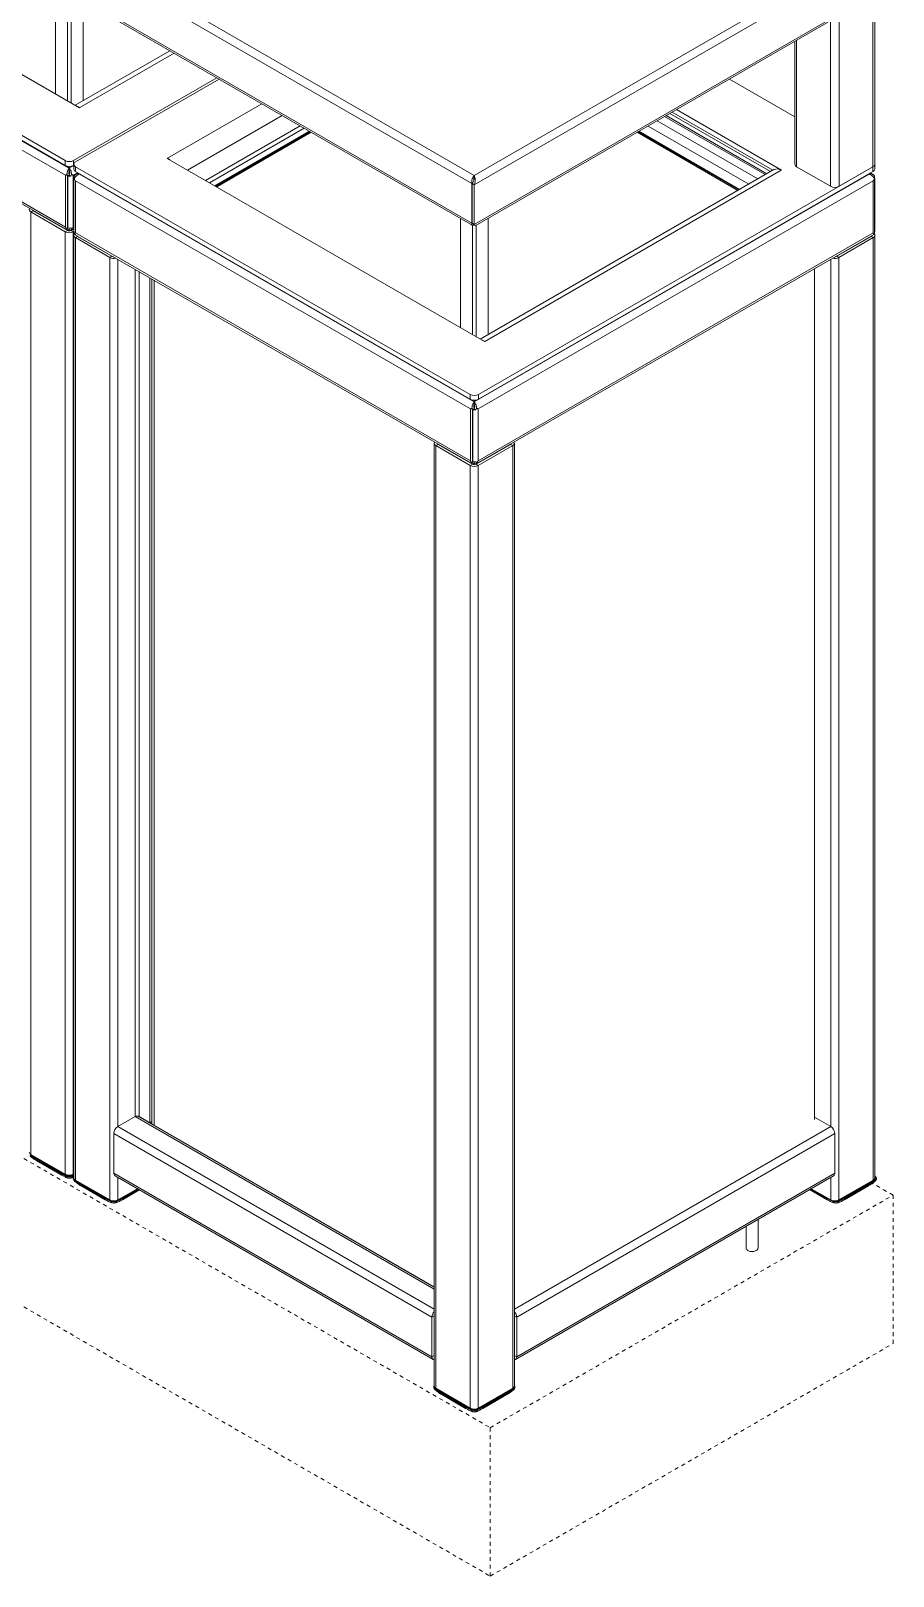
# Model space of a CAD drawing. Header units: inches. Extents: x -9 to 181, y -2 to 130.
# Drawn here: x 158.84 to 181.47, y 66.7 to 107.28 of the extents above; entities that cross this region are included whole.
import ezdxf

# ---------------------------------------------------------------- set-up
doc = ezdxf.new("R2010")
doc.units = ezdxf.units.IN
doc.linetypes.add('HIDDEN', pattern=[1.905, 1.27, -0.635])
doc.layers.add('ZANO_R', color=7, linetype='Continuous', lineweight=0)
doc.layers.add('ZANO_R_przerywana', color=250, linetype='HIDDEN', lineweight=0)

msp = doc.modelspace()

# ---------------------------------------------------------------- linework, layer by layer
at = {"layer": 'ZANO_R'}
for p, q in [((160.11028, 105.26667), (151.78089, 110.07512)), ((159.73167, 103.87814), (149.37562, 109.85656)), ((159.73167, 103.74955), (149.37562, 109.72797)), ((159.84302, 103.67881), (149.47584, 109.66366)), ((159.74002, 103.49398), (149.36726, 109.48204)), ((159.96134, 109.31346), (170.41483, 103.27879)), ((160.11028, 109.47178), (170.47746, 103.48693)), ((180.94487, 103.71743), (180.94487, 109.3432)), ((180.991, 103.78171), (180.991, 109.40748)), ((170.47746, 103.48693), (179.82297, 108.88197)), ((180.05403, 103.20315), (180.05403, 108.82893)), ((159.48112, 108.49851), (159.48112, 105.62988)), ((170.47746, 103.24263), (179.92875, 108.69874)), ((149.36726, 108.119), (159.74002, 102.13093)), ((149.376, 108.06335), (159.79327, 102.04959)), ((159.79291, 108.3218), (159.79291, 105.44988)), ((159.89313, 105.39203), (159.89313, 108.31851)), ((159.96134, 108.27189), (170.41483, 102.23722)), ((160.01637, 108.18951), (170.42178, 102.1826)), ((160.20493, 105.44911), (160.20493, 108.08066)), ((170.47746, 102.20106), (179.92875, 107.65717)), ((170.50183, 102.16452), (179.89776, 107.58867)), ((179.83132, 103.20315), (179.83132, 107.55032)), ((162.48416, 106.76489), (159.99959, 105.33057)), ((178.89435, 107.00942), (178.89435, 103.78171)), ((178.94047, 103.71743), (178.94047, 107.03604)), ((162.59485, 106.70099), (160.11724, 105.27069)), ((159.95438, 103.87814), (163.71954, 106.05172)), ((160.01006, 103.84599), (163.77522, 106.01958)), ((178.89435, 105.02974), (177.17971, 106.01958)), ((160.11724, 105.27069), (160.11028, 105.26667)), ((164.89991, 105.37031), (162.42229, 103.94001)), ((178.25606, 103.59154), (175.61492, 105.11624)), ((178.31753, 103.62703), (175.67639, 105.15173)), ((178.53959, 103.62743), (175.78777, 105.21602)), ((165.43446, 105.06172), (162.94988, 103.6274)), ((165.90222, 104.79168), (163.41765, 103.35737)), ((163.52838, 103.29344), (166.01295, 104.72776)), ((177.6847, 103.2617), (175.04356, 104.7864)), ((177.92007, 103.39758), (175.27893, 104.92228)), ((178.11627, 103.51085), (175.47513, 105.03554)), ((175.51469, 105.05838), (178.15583, 103.53368)), ((166.15297, 104.64693), (163.66839, 103.21261)), ((163.68845, 103.20104), (166.17302, 104.63535)), ((163.71289, 103.18693), (166.19746, 104.62124)), ((174.75747, 104.62124), (177.39861, 103.09655)), ((174.78191, 104.63535), (177.42305, 103.11066)), ((177.4431, 103.12223), (174.80196, 104.64693)), ((162.42229, 103.94001), (162.41533, 103.93599)), ((170.74472, 99.12754), (162.41533, 103.93599)), ((162.42229, 103.93197), (162.42229, 103.94001)), ((159.73167, 103.87814), (159.73167, 103.74955)), ((159.74002, 103.49398), (159.74002, 102.13093)), ((159.84302, 103.4988), (159.79886, 103.4733)), ((159.84302, 103.4988), (159.80126, 103.47469)), ((159.96393, 103.74861), (159.84302, 103.67881)), ((159.84302, 103.72292), (159.84302, 103.67881)), ((159.84302, 103.61452), (159.84302, 103.67881)), ((159.84302, 103.4988), (159.88718, 103.4733)), ((160.0602, 103.55989), (159.94603, 103.49398)), ((159.94603, 103.49398), (159.94603, 102.13093)), ((159.95438, 103.74955), (159.95438, 103.87814)), ((159.95438, 103.74955), (159.96393, 103.75506)), ((159.96393, 103.78171), (159.96393, 103.65312)), ((170.36611, 97.739), (160.01006, 103.71743)), ((160.01006, 103.71743), (160.01006, 103.58884)), ((170.36611, 97.61042), (160.01006, 103.58884)), ((160.07205, 103.55305), (160.01042, 103.51747)), ((160.11028, 103.52453), (160.11586, 103.52776)), ((160.12145, 103.52453), (160.11028, 103.52453)), ((170.47746, 97.53968), (160.11028, 103.52453)), ((180.84465, 103.52453), (170.47746, 97.53968)), ((170.47746, 103.44254), (170.47746, 103.48693)), ((170.58882, 97.739), (180.94487, 103.71743)), ((170.58882, 97.61042), (180.94487, 103.58884)), ((178.34367, 103.64212), (170.63403, 99.19144)), ((178.53263, 103.62341), (170.75168, 99.13156)), ((178.53263, 103.62341), (178.53959, 103.62743)), ((178.94047, 103.71743), (179.83132, 103.20315)), ((180.05403, 103.20315), (180.94487, 103.71743)), ((180.83348, 103.52453), (180.84465, 103.52453)), ((180.83907, 103.52776), (180.84465, 103.52453)), ((180.94451, 103.51747), (180.88288, 103.55305)), ((180.94487, 103.58884), (180.94487, 103.71743)), ((180.991, 103.65312), (180.991, 103.78171)), ((159.79886, 103.4733), (159.79886, 102.11026)), ((159.80126, 103.47469), (159.80565, 103.47216)), ((159.80126, 103.47469), (159.80126, 102.11165)), ((159.80565, 103.47216), (159.80565, 102.10912)), ((159.95904, 103.40237), (159.95904, 102.03933)), ((159.9683, 103.42648), (159.96392, 103.42395)), ((159.9683, 103.42648), (159.96589, 103.42787)), ((159.96589, 103.42787), (159.96589, 103.42509)), ((170.37446, 97.35485), (160.0017, 103.34291)), ((160.0017, 103.34291), (160.0017, 101.97987)), ((170.41483, 103.27879), (170.42843, 103.28664)), ((170.41483, 102.23722), (170.41483, 103.27879)), ((170.47746, 103.24263), (170.42179, 103.27477)), ((170.42179, 103.27477), (170.42179, 102.2332)), ((170.47746, 103.24263), (170.47746, 102.20106)), ((180.95322, 103.34291), (170.58047, 97.35485)), ((180.95322, 103.34291), (180.95322, 101.97987)), ((180.97534, 103.41996), (180.98903, 103.42787)), ((180.98855, 103.37937), (180.99101, 103.3808)), ((180.98903, 103.37688), (180.98903, 102.01383)), ((180.99101, 103.3808), (180.99101, 102.01775)), ((180.99589, 102.03933), (180.99589, 103.40237)), ((158.89093, 102.56322), (158.83526, 102.53108)), ((159.73724, 102.01038), (158.83526, 102.53108)), ((158.83526, 102.53108), (158.83526, 77.77768)), ((158.89093, 102.56322), (158.89093, 102.57049)), ((159.79291, 102.04252), (158.89093, 102.56322)), ((159.34749, 102.29966), (159.34749, 102.30693)), ((159.39131, 102.27436), (159.39131, 102.28163)), ((159.3976, 102.27073), (159.3976, 102.278)), ((170.11556, 102.35937), (170.11556, 99.49075)), ((170.83937, 99.30998), (170.83937, 102.35937)), ((159.48112, 102.22252), (159.48112, 102.22979)), ((159.79291, 102.04252), (159.73724, 102.01038)), ((159.73724, 102.01038), (159.73724, 77.25698)), ((159.79291, 102.04979), (159.79291, 102.04252)), ((159.80126, 102.11165), (159.79886, 102.11026)), ((159.80126, 102.11165), (159.80565, 102.10912)), ((159.84302, 102.1063), (159.84302, 102.07145)), ((159.89278, 102.04959), (159.95904, 102.08784)), ((159.95904, 102.08057), (159.89313, 102.04252)), ((159.89313, 102.04252), (159.89313, 102.04979)), ((159.89313, 102.04252), (159.94881, 102.01038)), ((159.94603, 102.13093), (159.95904, 102.13844)), ((159.96344, 102.01882), (159.94881, 102.01038)), ((159.94881, 102.01038), (159.94881, 77.25698)), ((159.96067, 101.91717), (159.96067, 77.16377)), ((160.0017, 101.97987), (170.37446, 95.9918)), ((160.06017, 101.88824), (160.00449, 101.8561)), ((160.01044, 101.92422), (170.42771, 95.91046)), ((160.06017, 101.88824), (160.06017, 101.89551)), ((160.96214, 101.36754), (160.06017, 101.88824)), ((170.42179, 102.24123), (170.41483, 102.23722)), ((170.42179, 102.2332), (170.47746, 102.20106)), ((170.42735, 102.18267), (170.42735, 99.31075)), ((170.52722, 95.91046), (180.94449, 101.92422)), ((170.52757, 99.2529), (170.52757, 102.17938)), ((170.58047, 95.9918), (180.95322, 101.97987)), ((180.89476, 101.88824), (179.99278, 101.36754)), ((180.89476, 101.89551), (180.89476, 101.88824)), ((180.89476, 101.88824), (180.95044, 101.8561)), ((180.98903, 102.01661), (180.99101, 102.01775)), ((180.99426, 77.34618), (180.99426, 101.91717)), ((160.00449, 101.8561), (160.00449, 77.1027)), ((160.90647, 101.3354), (160.00449, 101.8561)), ((180.95044, 101.8561), (180.04846, 101.3354)), ((180.95044, 101.8561), (180.95044, 77.1027)), ((160.96214, 101.36754), (160.90647, 101.3354)), ((160.90647, 76.58199), (160.90647, 101.3354)), ((160.96214, 101.37481), (160.96214, 101.36754)), ((161.11804, 101.28481), (161.11804, 78.51083)), ((179.83688, 78.51083), (179.83688, 101.28481)), ((179.99278, 101.36754), (179.99278, 101.37481)), ((179.99278, 101.36754), (180.04846, 101.3354)), ((180.04846, 101.3354), (180.04846, 76.58199)), ((161.5746, 101.02125), (161.5746, 78.7744)), ((161.67482, 78.7744), (161.67482, 100.96339)), ((161.95878, 100.79947), (161.95878, 78.61047)), ((162.01445, 100.76732), (162.01445, 78.57106)), ((162.01445, 100.76732), (162.01445, 78.64261)), ((162.07013, 100.73518), (162.07013, 78.53892)), ((179.41373, 101.04053), (179.41373, 78.69083)), ((170.75168, 99.13156), (170.74472, 99.12754)), ((170.36611, 97.739), (170.36611, 97.61042)), ((170.47746, 97.58379), (170.47746, 97.53968)), ((170.47746, 97.47539), (170.47746, 97.53968)), ((170.58882, 97.61042), (170.58882, 97.739)), ((170.37446, 97.35485), (170.37446, 95.9918)), ((170.47746, 97.35967), (170.4333, 97.33417)), ((170.4333, 97.33417), (170.4333, 95.97113)), ((170.47746, 97.35967), (170.43571, 97.33556)), ((170.43571, 97.33556), (170.44009, 97.33303)), ((170.43571, 97.33556), (170.43571, 95.97252)), ((170.44009, 97.33303), (170.44009, 95.96999)), ((170.47746, 97.35967), (170.52163, 97.33417)), ((170.58047, 97.35485), (170.58047, 95.9918)), ((169.42588, 96.45302), (169.42588, 71.69962)), ((169.52537, 96.42409), (169.4697, 96.39195)), ((170.37168, 95.87125), (169.4697, 96.39195)), ((169.4697, 96.39195), (169.4697, 71.63855)), ((169.52537, 96.42409), (169.52537, 96.43136)), ((170.42735, 95.90339), (169.52537, 96.42409)), ((171.42955, 96.42409), (170.52757, 95.90339)), ((171.48523, 96.39195), (170.58325, 95.87125)), ((171.42955, 96.43136), (171.42955, 96.42409)), ((171.42955, 96.42409), (171.48523, 96.39195)), ((171.48523, 71.63855), (171.48523, 96.39195)), ((171.52905, 71.69962), (171.52905, 96.45302)), ((169.98193, 96.16053), (169.98193, 96.1678)), ((170.02575, 96.13523), (170.02575, 96.1425)), ((170.03204, 96.1316), (170.03204, 96.13887)), ((170.11556, 96.08339), (170.11556, 96.09066)), ((170.42735, 95.90339), (170.37168, 95.87125)), ((170.37168, 95.87125), (170.37168, 71.11785)), ((170.42735, 95.91066), (170.42735, 95.90339)), ((170.43571, 95.97252), (170.4333, 95.97113)), ((170.43571, 95.97252), (170.44009, 95.96999)), ((170.47746, 95.96717), (170.47746, 95.93232)), ((170.52757, 95.90339), (170.52757, 95.91066)), ((170.52757, 95.90339), (170.58325, 95.87125)), ((170.58325, 95.87125), (170.58325, 71.11785)), ((170.83937, 96.08339), (170.83937, 96.09066)), ((170.92918, 96.1425), (170.92918, 96.13523)), ((170.97299, 96.1678), (170.97299, 96.16053)), ((161.11804, 78.51083), (161.5746, 78.7744)), ((169.42588, 74.24195), (161.5746, 78.7744)), ((161.6494, 78.7818), (161.64267, 78.78504)), ((169.42588, 74.29254), (161.6494, 78.7818)), ((161.66869, 78.77066), (161.67499, 78.7743)), ((161.95878, 78.61047), (161.67482, 78.7744)), ((161.73606, 78.73177), (161.73606, 78.73904)), ((179.83688, 78.51083), (179.41373, 78.75511)), ((169.36391, 73.50629), (161.01225, 78.3276)), ((161.01225, 77.28603), (161.01225, 78.3276)), ((169.42588, 73.71482), (161.11804, 78.51083)), ((162.01445, 78.64261), (161.95878, 78.61047)), ((162.07777, 78.53451), (162.08405, 78.53813)), ((169.42588, 74.29978), (162.08405, 78.53813)), ((179.83688, 78.51083), (171.52905, 73.71482)), ((179.94267, 78.3276), (171.59102, 73.50629)), ((179.94267, 77.28603), (179.94267, 78.3276)), ((158.81299, 77.76643), (159.75951, 77.22001)), ((159.76647, 77.23207), (158.81995, 77.77848)), ((158.83526, 77.77768), (159.73724, 77.25698)), ((159.59943, 77.2828), (158.97306, 77.6444)), ((158.98937, 77.60835), (159.61574, 77.24675)), ((159.73132, 77.18586), (159.71819, 77.19446)), ((159.7313, 77.18587), (159.75088, 77.17457)), ((159.75951, 77.22001), (159.75951, 77.21063)), ((159.91958, 77.23207), (159.96067, 77.25579)), ((159.96067, 77.23972), (159.92654, 77.22001)), ((159.96067, 77.22388), (159.92654, 77.21063)), ((159.92654, 77.21063), (159.92654, 77.22001)), ((159.93517, 77.17457), (159.95474, 77.18587)), ((159.94762, 77.15573), (159.94762, 77.14907)), ((159.94881, 77.25698), (159.96067, 77.26382)), ((159.98222, 77.10752), (159.98222, 77.09813)), ((159.98222, 77.10752), (160.92874, 76.5611)), ((161.01225, 77.28603), (169.36391, 72.46472)), ((161.04325, 77.21753), (169.3949, 72.39623)), ((161.11804, 77.17435), (161.11804, 76.58199)), ((171.56003, 72.39623), (179.91168, 77.21753)), ((171.59102, 72.46472), (179.94267, 77.28603)), ((179.83688, 76.58199), (179.83688, 77.17435)), ((180.04707, 76.57316), (180.99359, 77.11957)), ((181.00055, 77.10752), (180.05403, 76.5611)), ((180.99426, 77.28189), (180.99426, 77.3414)), ((180.99426, 77.2176), (180.99426, 77.2771)), ((180.99426, 77.16377), (180.99426, 77.21281)), ((180.99851, 77.20845), (180.99426, 77.2109)), ((181.00055, 77.09813), (181.00055, 77.10752)), ((181.03514, 77.14907), (181.03514, 77.15573)), ((160.00449, 77.1027), (160.90647, 76.58199)), ((160.76866, 76.62389), (160.14229, 76.98549)), ((160.1586, 76.94943), (160.78498, 76.58784)), ((161.63806, 76.87416), (161.09577, 76.5611)), ((161.6311, 76.87817), (161.11804, 76.58199)), ((161.23953, 76.58784), (161.68678, 76.84603)), ((161.25584, 76.62389), (161.66371, 76.85934)), ((179.28206, 76.85406), (179.74323, 76.58784)), ((179.72692, 76.62389), (179.30513, 76.86738)), ((179.83688, 76.58199), (179.32383, 76.87817)), ((180.04846, 76.58199), (180.95044, 77.1027)), ((180.19779, 76.58784), (180.82416, 76.94943)), ((180.2141, 76.62389), (180.84048, 76.98549)), ((160.92874, 76.5611), (160.92874, 76.55171)), ((161.09577, 76.55171), (161.09577, 76.5611)), ((179.88158, 76.56423), (179.88699, 76.5611)), ((179.88699, 76.5611), (179.88699, 76.55171)), ((180.05403, 76.55171), (180.05403, 76.5611)), ((177.61327, 75.89069), (177.61327, 75.32182)), ((177.92921, 75.32182), (177.92921, 76.07308)), ((177.65952, 75.25735), (177.67909, 75.24605)), ((177.86339, 75.24605), (177.88296, 75.25735)), ((169.41959, 73.53844), (169.36391, 73.50629)), ((169.36391, 72.46472), (169.36391, 73.50629)), ((169.41959, 72.49686), (169.41959, 73.53844)), ((171.53534, 73.53844), (171.59102, 73.50629)), ((171.53534, 72.49686), (171.53534, 73.53844)), ((171.59102, 72.46472), (171.59102, 73.50629)), ((169.41959, 73.21041), (169.42588, 73.20678)), ((171.53534, 72.92113), (171.52905, 72.9175)), ((169.41959, 72.49686), (169.36391, 72.46472)), ((169.42588, 72.49322), (169.41959, 72.49685)), ((171.53534, 72.49685), (171.52905, 72.49322)), ((171.53534, 72.49686), (171.59102, 72.46472)), ((169.41283, 71.67551), (169.41283, 71.66885)), ((169.44743, 71.6273), (169.44743, 71.61791)), ((169.44743, 71.6273), (170.39395, 71.08088)), ((170.40091, 71.09294), (169.45439, 71.63935)), ((169.4697, 71.63855), (170.37168, 71.11785)), ((170.23387, 71.14367), (169.6075, 71.50527)), ((169.62381, 71.46922), (170.25018, 71.10762)), ((170.55402, 71.09294), (171.50054, 71.63935)), ((171.5075, 71.6273), (170.56098, 71.08088)), ((170.58325, 71.11785), (171.48523, 71.63855)), ((170.70474, 71.10762), (171.33112, 71.46922)), ((170.72105, 71.14367), (171.34743, 71.50527)), ((171.5075, 71.61791), (171.5075, 71.6273)), ((171.54209, 71.66885), (171.54209, 71.67551)), ((170.36576, 71.04673), (170.35263, 71.05533)), ((170.36574, 71.04674), (170.38532, 71.03544)), ((170.39395, 71.08088), (170.39395, 71.07149)), ((170.56098, 71.07149), (170.56098, 71.08088)), ((170.56961, 71.03544), (170.58918, 71.04674))]:
    msp.add_line(p, q, dxfattribs=at)
at = {"layer": 'ZANO_R', "flags": 128}
for points in [[(160.05665, 105.29763), (160.0651, 105.29486), (160.11724, 105.27069)], [(162.48288, 103.897), (162.47443, 103.90398), (162.42229, 103.94001)], [(159.97608, 101.95535), (159.97206, 101.95022), (159.96354, 101.93402), (159.96067, 101.91717), (159.96354, 101.90032), (159.97206, 101.88412), (159.98588, 101.86919), (160.00449, 101.8561)], [(180.95044, 101.8561), (180.96904, 101.86919), (180.98287, 101.88412), (180.99138, 101.90032), (180.99426, 101.91717), (180.99138, 101.93402), (180.98287, 101.95022), (180.9786, 101.95564)], [(170.69109, 99.1585), (170.69954, 99.15573), (170.75168, 99.13156)], [(159.98222, 77.10752), (159.96753, 77.11785), (159.95661, 77.12964), (159.94989, 77.14243), (159.94762, 77.15573), (159.94989, 77.16903), (159.95661, 77.18182), (159.96067, 77.18688)], [(179.88699, 76.5611), (179.88713, 76.56275), (179.88715, 76.56287)], [(177.92921, 75.32182), (177.92383, 75.29822), (177.905, 75.2733), (177.87429, 75.2527), (177.83441, 75.23824), (177.78893, 75.2312), (177.74187, 75.23222), (177.69743, 75.2412), (177.65954, 75.25734)], [(169.44743, 71.6273), (169.43274, 71.63763), (169.42182, 71.64942), (169.4151, 71.66221), (169.41283, 71.67551), (169.4151, 71.68881), (169.42182, 71.7016), (169.42588, 71.70666)], [(171.52905, 71.70666), (171.5331, 71.7016), (171.53983, 71.68881), (171.54209, 71.67551), (171.53983, 71.66221), (171.5331, 71.64942), (171.52219, 71.63763), (171.5075, 71.6273)]]:
    msp.add_lwpolyline(points, dxfattribs=at)
at = {"layer": 'ZANO_R'}
for centre, radius, start, end in [((159.84302, 104.09305), 0.24205, 242.609672, 297.390328), ((159.84302, 103.96446), 0.24205, 242.609672, 297.390328), ((160.04274, 103.66098), 0.0792, 185.694799, 245.625342), ((160.03445, 103.78171), 0.06876, 110.783421, 249.216579), ((178.42192, 103.46887), 0.1901, 54.382423, 114.307119), ((178.97316, 103.78957), 0.0792, 185.694799, 245.625342), ((180.91218, 103.78957), 0.0792, 294.374658, 354.305201), ((180.91218, 103.66098), 0.0792, 294.374658, 354.305201), ((159.84298, 103.71761), 0.24827, 261.350242, 280.25511), ((160.00994, 103.40231), 0.05086, 154.813921, 210.000659), ((179.94267, 103.41807), 0.24205, 242.609672, 297.390328), ((180.94499, 103.40244), 0.05086, 334.813921, 30.000659), ((158.85762, 102.59161), 0.06453, 151.450922, 249.719467), ((158.91078, 102.60149), 0.04311, 208.534358, 242.584376), ((159.84302, 102.21455), 0.22995, 242.609672, 297.390328), ((159.84302, 102.13923), 0.10892, 242.609672, 297.390328), ((159.84298, 102.35456), 0.24827, 261.350242, 280.25511), ((160.01158, 102.03979), 0.05254, 180.500287, 209.601785), ((160.08001, 101.9265), 0.04311, 208.534358, 242.584376), ((180.87491, 101.9265), 0.04311, 297.415624, 331.465642), ((180.94458, 102.03959), 0.05131, 334.816286, 359.71251), ((161.01257, 101.54097), 0.23134, 242.700889, 283.03031), ((161.00686, 101.44889), 0.09283, 241.201147, 261.259983), ((179.94236, 101.54097), 0.23134, 256.96969, 297.299111), ((179.94806, 101.44889), 0.09283, 278.740017, 298.798853), ((170.47746, 97.95392), 0.24205, 242.609672, 297.390328), ((170.47746, 97.82533), 0.24205, 242.609672, 297.390328), ((170.47743, 97.57848), 0.24827, 261.350242, 280.25511), ((169.49206, 96.45247), 0.06453, 151.450922, 249.719467), ((169.54522, 96.46236), 0.04311, 208.534358, 242.584376), ((171.4097, 96.46236), 0.04311, 297.415624, 331.465642), ((171.46286, 96.45247), 0.06453, 290.280533, 28.549078), ((170.47746, 96.07542), 0.22995, 242.609672, 297.390328), ((170.47746, 96.0001), 0.10892, 242.609672, 297.390328), ((170.47743, 96.21543), 0.24827, 261.350242, 280.25511), ((161.62471, 78.67768), 0.10892, 62.609672, 117.390328), ((161.24193, 78.31715), 0.22992, 122.605478, 177.394522), ((179.71299, 78.31715), 0.22992, 2.605478, 57.394522), ((158.86631, 77.84622), 0.07524, 185.694799, 245.625342), ((159.01184, 77.64023), 0.03901, 173.867468, 234.820352), ((159.63826, 77.27864), 0.03904, 173.883892, 234.637968), ((159.83931, 77.39049), 0.23138, 242.17685, 271.049346), ((159.84302, 77.46115), 0.22995, 242.609672, 297.390328), ((159.84302, 77.34991), 0.19808, 242.282246, 297.723129), ((159.77462, 77.21933), 0.01513, 122.605478, 177.394522), ((159.84302, 77.3812), 0.18154, 242.609672, 297.390328), ((159.81011, 77.21488), 0.05078, 184.808323, 247.859867), ((159.84302, 77.37982), 0.16641, 242.609672, 297.390328), ((159.85035, 77.37681), 0.21739, 271.843381, 300.495308), ((159.87594, 77.21488), 0.05077, 292.089825, 355.195058), ((159.91143, 77.21933), 0.01513, 2.605478, 57.394522), ((159.99844, 77.16373), 0.04069, 158.178705, 224.540025), ((160.03554, 77.17123), 0.07524, 185.694799, 245.625342), ((159.99728, 77.10682), 0.01508, 141.709964, 177.348156), ((161.08342, 77.27697), 0.07174, 172.74417, 235.943649), ((179.87151, 77.27697), 0.07174, 304.056351, 7.25583), ((180.91939, 77.17123), 0.07524, 294.374658, 354.305201), ((180.97682, 77.16377), 0.04727, 290.783421, 69.216579), ((180.98544, 77.10683), 0.01513, 2.605478, 57.394522), ((180.99652, 77.20419), 0.0047, 64.933571, 118.798656), ((180.99587, 77.20454), 0.00472, 352.744171, 55.943649), ((180.98225, 77.15573), 0.05157, 290.783421, 69.216579), ((160.00895, 77.0884), 0.02845, 159.996541, 220.396074), ((160.18108, 76.98132), 0.03901, 173.867468, 234.820352), ((180.80169, 76.98132), 0.03901, 305.179648, 6.132532), ((180.97388, 77.0884), 0.02839, 319.302824, 20.044323), ((160.80749, 76.61973), 0.03904, 173.883892, 234.637968), ((161.01225, 76.78616), 0.22995, 242.609672, 297.390328), ((160.94386, 76.56039), 0.01514, 140.165413, 177.326104), ((161.01225, 76.72229), 0.18154, 242.609672, 297.390328), ((160.97934, 76.55597), 0.05078, 184.808323, 247.859867), ((161.01225, 76.73294), 0.1782, 254.610493, 285.389508), ((161.04517, 76.55597), 0.05077, 292.089825, 355.195058), ((161.08065, 76.56039), 0.01514, 2.673896, 39.834587), ((161.21698, 76.61974), 0.03909, 305.575861, 6.096794), ((179.76574, 76.61973), 0.03904, 173.883892, 234.637968), ((179.94267, 76.78616), 0.22995, 242.609672, 297.390328), ((179.97051, 76.72229), 0.18154, 242.609672, 297.390328), ((179.9376, 76.55597), 0.05078, 184.808323, 247.859867), ((179.97073, 76.72086), 0.16626, 260.863773, 297.331586), ((180.00343, 76.55597), 0.05077, 292.089825, 355.195058), ((180.03892, 76.56041), 0.01513, 2.605478, 57.394522), ((180.17523, 76.61974), 0.03909, 305.575861, 6.096794), ((177.69042, 75.32834), 0.07742, 184.825644, 246.494496), ((177.77124, 75.42139), 0.19808, 242.282246, 297.723129), ((169.59497, 73.49541), 0.23132, 136.969931, 177.302782), ((169.51239, 73.5365), 0.09282, 158.749467, 178.802234), ((171.35996, 73.49541), 0.23132, 2.697218, 43.030069), ((171.44254, 73.5365), 0.09282, 1.197766, 21.250533), ((169.42753, 72.45383), 0.06454, 170.286256, 268.5353), ((169.46266, 72.49492), 0.04312, 177.420545, 211.451192), ((171.49226, 72.49492), 0.04312, 328.548808, 2.579455), ((171.5274, 72.45383), 0.06454, 271.4647, 9.713744), ((169.47119, 71.68392), 0.04764, 161.965194, 249.34534), ((169.50075, 71.70708), 0.07524, 185.694799, 245.625342), ((169.47416, 71.60818), 0.02845, 159.996541, 220.396074), ((169.46254, 71.62661), 0.01513, 122.605478, 177.394522), ((169.64628, 71.5011), 0.03901, 173.867468, 234.820352), ((171.30864, 71.5011), 0.03901, 305.179648, 6.132532), ((171.45418, 71.70708), 0.07524, 294.374658, 354.305201), ((171.48374, 71.68392), 0.04763, 290.653244, 18.063566), ((171.49239, 71.62661), 0.01513, 2.605478, 57.394522), ((171.48083, 71.60818), 0.02839, 319.302824, 20.044323), ((170.2727, 71.13951), 0.03904, 173.883892, 234.637968), ((170.47375, 71.25136), 0.23138, 242.17685, 271.049346), ((170.47746, 71.32202), 0.22995, 242.609672, 297.390328), ((170.47746, 71.21078), 0.19808, 242.282246, 297.723129), ((170.40906, 71.08019), 0.01513, 122.605478, 177.394522), ((170.47746, 71.24207), 0.18154, 242.609672, 297.390328), ((170.44455, 71.07575), 0.05078, 184.808323, 247.859867), ((170.47746, 71.24069), 0.16641, 242.609672, 297.390328), ((170.48555, 71.23267), 0.21237, 271.681027, 303.123221), ((170.51038, 71.07575), 0.05077, 292.089825, 355.195058), ((170.54587, 71.08019), 0.01513, 2.605478, 57.394522), ((170.68219, 71.13952), 0.03909, 305.575861, 6.096794)]:
    msp.add_arc(centre, radius, start, end, dxfattribs=at)
for points, knots in [([(159.78261, 103.51915), (159.78108, 103.51825), (159.77241, 103.51313), (159.75759, 103.50438), (159.74568, 103.49733), (159.7401, 103.49402), (159.74002, 103.49398)], [0, 0, 0, 0, 0.09535794, 0.54138943, 0.99338548, 1, 1, 1, 1]), ([(159.78261, 103.51915), (159.78435, 103.53742), (159.78784, 103.574), (159.8065, 103.62511), (159.82644, 103.65965), (159.83906, 103.67423), (159.84302, 103.67881)], [0, 0, 0, 0, 0.28885974, 0.5781398, 0.86741959, 1, 1, 1, 1]), ([(159.79886, 103.4733), (159.79663, 103.4789), (159.7924, 103.4895), (159.78702, 103.50482), (159.78403, 103.51454), (159.78261, 103.51915)], [0, 0, 0, 0, 0.37106786, 0.70223561, 1, 1, 1, 1]), ([(159.84302, 103.4988), (159.83934, 103.5103), (159.83224, 103.53248), (159.83203, 103.56691), (159.83647, 103.59545), (159.84096, 103.60852), (159.84302, 103.61452)], [0, 0, 0, 0, 0.27428136, 0.52924972, 0.78416508, 1, 1, 1, 1]), ([(159.90344, 103.51915), (159.9017, 103.53742), (159.89821, 103.574), (159.87955, 103.62511), (159.8596, 103.65965), (159.84699, 103.67423), (159.84302, 103.67881)], [0, 0, 0, 0, 0.28885974, 0.5781398, 0.86741959, 1, 1, 1, 1]), ([(159.84302, 103.4988), (159.8467, 103.5103), (159.8538, 103.53248), (159.85401, 103.56691), (159.84958, 103.59545), (159.84508, 103.60852), (159.84302, 103.61452)], [0, 0, 0, 0, 0.27428136, 0.52924972, 0.78416508, 1, 1, 1, 1]), ([(159.90344, 103.51915), (159.90183, 103.51393), (159.89707, 103.49846), (159.89112, 103.48333), (159.88718, 103.4733)], [0, 0, 0, 0, 0.33739081, 1, 1, 1, 1]), ([(159.94603, 103.49398), (159.94595, 103.49402), (159.94044, 103.49729), (159.92854, 103.50433), (159.91373, 103.51307), (159.90497, 103.51825), (159.90344, 103.51915)], [0, 0, 0, 0, 0.00661452, 0.45272255, 0.90464201, 1, 1, 1, 1]), ([(159.97216, 103.47948), (159.98139, 103.49142), (159.99986, 103.51532), (160.04099, 103.53191), (160.07939, 103.53278), (160.10289, 103.5265), (160.11028, 103.52453)], [0, 0, 0, 0, 0.28885974, 0.5781398, 0.86741959, 1, 1, 1, 1]), ([(159.97216, 103.40972), (159.98139, 103.42368), (159.99986, 103.4516), (160.04099, 103.48974), (160.07939, 103.51363), (160.10289, 103.52193), (160.11028, 103.52453)], [0, 0, 0, 0, 0.28885974, 0.5781398, 0.86741959, 1, 1, 1, 1]), ([(170.47746, 103.48693), (170.4826, 103.47168), (170.49289, 103.44118), (170.50134, 103.37587), (170.49869, 103.30637), (170.48435, 103.26331), (170.47746, 103.24263)], [0, 0, 0, 0, 0.254661537, 0.509553266, 0.764446218, 1, 1, 1, 1]), ([(180.98277, 103.47948), (180.97354, 103.49142), (180.95507, 103.51532), (180.91394, 103.53191), (180.87554, 103.53278), (180.85204, 103.5265), (180.84465, 103.52453)], [0, 0, 0, 0, 0.28885974, 0.5781398, 0.86741959, 1, 1, 1, 1]), ([(180.98277, 103.40972), (180.97354, 103.42368), (180.95507, 103.4516), (180.91394, 103.48974), (180.87554, 103.51363), (180.85204, 103.52193), (180.84465, 103.52453)], [0, 0, 0, 0, 0.28885974, 0.5781398, 0.86741959, 1, 1, 1, 1]), ([(159.96589, 103.42787), (159.96664, 103.43432), (159.96806, 103.44654), (159.9702, 103.46373), (159.97153, 103.47442), (159.97216, 103.47948)], [0, 0, 0, 0, 0.37106786, 0.70223561, 1, 1, 1, 1]), ([(159.97216, 103.40972), (159.97144, 103.40585), (159.96931, 103.39436), (159.96725, 103.38384), (159.96589, 103.37688)], [0, 0, 0, 0, 0.337390806, 1, 1, 1, 1]), ([(160.0017, 103.34291), (160.00162, 103.34305), (159.99613, 103.35266), (159.98604, 103.3724), (159.97699, 103.39492), (159.97288, 103.40752), (159.97216, 103.40972)], [0, 0, 0, 0, 0.006614523, 0.452722551, 0.904642013, 1, 1, 1, 1]), ([(170.47328, 103.40498), (170.47301, 103.40386), (170.47105, 103.39561), (170.46661, 103.37651), (170.45836, 103.34862), (170.44545, 103.31361), (170.43068, 103.28936), (170.42179, 103.27477)], [0, 0, 0, 0, 0.03370623, 0.24850432, 0.45817811, 0.67392331, 1, 1, 1, 1]), ([(170.46359, 103.3673), (170.46357, 103.36913), (170.46345, 103.38143), (170.4689, 103.40237), (170.47461, 103.41588), (170.47746, 103.42263)], [0, 0, 0, 0, 0.08045202, 0.54022601, 1, 1, 1, 1]), ([(170.47746, 103.44254), (170.47733, 103.43668), (170.47706, 103.42433), (170.47455, 103.41155), (170.47322, 103.40483)], [0, 0, 0, 0, 0.47428634, 1, 1, 1, 1]), ([(180.98277, 103.40972), (180.98205, 103.40752), (180.97798, 103.39505), (180.96895, 103.37254), (180.95887, 103.35279), (180.9533, 103.34305), (180.95322, 103.34291)], [0, 0, 0, 0, 0.09535794, 0.54138943, 0.99338548, 1, 1, 1, 1]), ([(180.98277, 103.47948), (180.98349, 103.47375), (180.98562, 103.45676), (180.98767, 103.43938), (180.98903, 103.42787)], [0, 0, 0, 0, 0.33739081, 1, 1, 1, 1]), ([(180.98903, 103.37688), (180.98829, 103.38075), (180.98687, 103.38809), (180.98473, 103.39908), (180.9834, 103.4063), (180.98277, 103.40972)], [0, 0, 0, 0, 0.37106786, 0.70223561, 1, 1, 1, 1]), ([(159.74002, 102.13093), (159.7401, 102.13079), (159.7456, 102.12118), (159.75751, 102.10249), (159.77231, 102.0833), (159.78108, 102.07338), (159.78261, 102.07165)], [0, 0, 0, 0, 0.00661452, 0.45272255, 0.90464201, 1, 1, 1, 1]), ([(159.78261, 102.07165), (159.78421, 102.07604), (159.78897, 102.08904), (159.79492, 102.1018), (159.79886, 102.11026)], [0, 0, 0, 0, 0.33739081, 1, 1, 1, 1]), ([(159.84302, 102.07145), (159.83434, 102.06358), (159.81696, 102.04784), (159.79562, 102.04551), (159.78473, 102.0559), (159.78311, 102.06789), (159.78261, 102.07165)], [0, 0, 0, 0, 0.28924009, 0.5785212, 0.8678025, 1, 1, 1, 1]), ([(159.84302, 102.07145), (159.85171, 102.06358), (159.86908, 102.04784), (159.89042, 102.04551), (159.90131, 102.0559), (159.90293, 102.06789), (159.90344, 102.07165)], [0, 0, 0, 0, 0.28924009, 0.5785212, 0.8678025, 1, 1, 1, 1]), ([(159.88718, 102.11026), (159.88942, 102.10552), (159.89365, 102.09656), (159.89902, 102.08371), (159.90202, 102.07552), (159.90344, 102.07165)], [0, 0, 0, 0, 0.37106786, 0.70223561, 1, 1, 1, 1]), ([(159.90344, 102.07165), (159.90497, 102.07338), (159.91364, 102.08319), (159.92846, 102.10237), (159.94037, 102.12106), (159.94595, 102.13079), (159.94603, 102.13093)], [0, 0, 0, 0, 0.095357941, 0.541389434, 0.993385481, 1, 1, 1, 1]), ([(159.96589, 102.01383), (159.96664, 102.00738), (159.96806, 101.99516), (159.9702, 101.97797), (159.97153, 101.96728), (159.97216, 101.96222)], [0, 0, 0, 0, 0.37106786, 0.70223561, 1, 1, 1, 1]), ([(159.97216, 101.96222), (159.97288, 101.96266), (159.97694, 101.96512), (159.98598, 101.97053), (159.99606, 101.97652), (160.00162, 101.97982), (160.0017, 101.97987)], [0, 0, 0, 0, 0.09535794, 0.54138943, 0.99338548, 1, 1, 1, 1]), ([(160.01133, 101.92558), (160.0017, 101.93141), (159.98637, 101.94068), (159.97601, 101.95639), (159.97216, 101.96222)], [0, 0, 0, 0, 0.62841946, 1, 1, 1, 1]), ([(170.44214, 102.22145), (170.44837, 102.21756), (170.46092, 102.20972), (170.47466, 102.19828), (170.48427, 102.18941), (170.4897, 102.18344), (170.48998, 102.18433), (170.49009, 102.18465)], [0, 0, 0, 0, 0.2125233, 0.42844787, 0.64767671, 0.87129682, 1, 1, 1, 1]), ([(170.47746, 102.20106), (170.48488, 102.19179), (170.49971, 102.17326), (170.50405, 102.16142), (170.50183, 102.16452), (170.50183, 102.16452)], [0, 0, 0, 0, 0.49994894, 0.99989787, 1, 1, 1, 1]), ([(180.9436, 101.92558), (180.95323, 101.93141), (180.96855, 101.94068), (180.97892, 101.95639), (180.98277, 101.96222)], [0, 0, 0, 0, 0.62841946, 1, 1, 1, 1]), ([(180.95322, 101.97987), (180.9533, 101.97982), (180.9588, 101.97656), (180.96889, 101.97056), (180.97794, 101.96514), (180.98205, 101.96266), (180.98277, 101.96222)], [0, 0, 0, 0, 0.006614523, 0.452722551, 0.904642013, 1, 1, 1, 1]), ([(180.98277, 101.96222), (180.98349, 101.96795), (180.98562, 101.98494), (180.98767, 102.00232), (180.98903, 102.01383)], [0, 0, 0, 0, 0.33739081, 1, 1, 1, 1]), ([(170.41705, 97.38001), (170.41879, 97.39829), (170.42228, 97.43487), (170.44094, 97.48598), (170.46088, 97.52052), (170.4735, 97.5351), (170.47746, 97.53968)], [0, 0, 0, 0, 0.28885974, 0.5781398, 0.86741959, 1, 1, 1, 1]), ([(170.47746, 97.35967), (170.47378, 97.37116), (170.46669, 97.39335), (170.46647, 97.42778), (170.47091, 97.45631), (170.4754, 97.46939), (170.47746, 97.47539)], [0, 0, 0, 0, 0.27428136, 0.52924972, 0.78416508, 1, 1, 1, 1]), ([(170.53788, 97.38001), (170.53614, 97.39829), (170.53265, 97.43487), (170.51399, 97.48598), (170.49405, 97.52052), (170.48143, 97.5351), (170.47746, 97.53968)], [0, 0, 0, 0, 0.28885974, 0.5781398, 0.86741959, 1, 1, 1, 1]), ([(170.47746, 97.35967), (170.48114, 97.37116), (170.48824, 97.39335), (170.48845, 97.42778), (170.48402, 97.45631), (170.47952, 97.46939), (170.47746, 97.47539)], [0, 0, 0, 0, 0.27428136, 0.52924972, 0.78416508, 1, 1, 1, 1]), ([(170.41705, 97.38001), (170.41552, 97.37911), (170.40685, 97.374), (170.39203, 97.36525), (170.38012, 97.3582), (170.37454, 97.35489), (170.37446, 97.35485)], [0, 0, 0, 0, 0.09535794, 0.54138943, 0.99338548, 1, 1, 1, 1]), ([(170.4333, 97.33417), (170.43107, 97.33977), (170.42684, 97.35036), (170.42147, 97.36569), (170.41847, 97.37541), (170.41705, 97.38001)], [0, 0, 0, 0, 0.37106786, 0.70223561, 1, 1, 1, 1]), ([(170.53788, 97.38001), (170.53627, 97.3748), (170.53151, 97.35933), (170.52557, 97.3442), (170.52163, 97.33417)], [0, 0, 0, 0, 0.33739081, 1, 1, 1, 1]), ([(170.58047, 97.35485), (170.58039, 97.35489), (170.57488, 97.35816), (170.56298, 97.3652), (170.54817, 97.37394), (170.53941, 97.37911), (170.53788, 97.38001)], [0, 0, 0, 0, 0.006614523, 0.452722551, 0.904642013, 1, 1, 1, 1]), ([(170.37446, 95.9918), (170.37454, 95.99166), (170.38004, 95.98205), (170.39195, 95.96336), (170.40675, 95.94417), (170.41552, 95.93425), (170.41705, 95.93252)], [0, 0, 0, 0, 0.00661452, 0.45272255, 0.90464201, 1, 1, 1, 1]), ([(170.41705, 95.93252), (170.41865, 95.93691), (170.42342, 95.94991), (170.42936, 95.96267), (170.4333, 95.97113)], [0, 0, 0, 0, 0.33739081, 1, 1, 1, 1]), ([(170.47746, 95.93232), (170.46878, 95.92445), (170.4514, 95.90871), (170.43006, 95.90638), (170.41917, 95.91677), (170.41755, 95.92876), (170.41705, 95.93252)], [0, 0, 0, 0, 0.28924009, 0.5785212, 0.8678025, 1, 1, 1, 1]), ([(170.47746, 95.93232), (170.48615, 95.92445), (170.50352, 95.90871), (170.52486, 95.90638), (170.53575, 95.91677), (170.53737, 95.92876), (170.53788, 95.93252)], [0, 0, 0, 0, 0.28924009, 0.5785212, 0.8678025, 1, 1, 1, 1]), ([(170.52163, 95.97113), (170.52386, 95.96639), (170.52809, 95.95743), (170.53346, 95.94458), (170.53646, 95.93639), (170.53788, 95.93252)], [0, 0, 0, 0, 0.37106786, 0.70223561, 1, 1, 1, 1]), ([(170.53788, 95.93252), (170.53941, 95.93425), (170.54808, 95.94406), (170.5629, 95.96324), (170.57481, 95.98193), (170.58039, 95.99166), (170.58047, 95.9918)], [0, 0, 0, 0, 0.09535794, 0.54138943, 0.99338548, 1, 1, 1, 1]), ([(158.81299, 77.75704), (158.83928, 77.73604), (158.89216, 77.6938), (158.94599, 77.66093), (158.97306, 77.6444)], [0, 0, 0, 0, 0.497169168, 1, 1, 1, 1]), ([(158.81867, 77.72962), (158.82836, 77.72126), (158.86656, 77.68826), (158.92379, 77.64751), (158.97154, 77.61978), (158.98944, 77.60938)], [0, 0, 0, 0, 0.17513986, 0.69071931, 1, 1, 1, 1]), ([(159.75951, 77.21063), (159.73321, 77.21998), (159.68033, 77.2388), (159.6265, 77.26808), (159.59943, 77.2828)], [0, 0, 0, 0, 0.49716917, 1, 1, 1, 1]), ([(159.61575, 77.24693), (159.64285, 77.23234), (159.69828, 77.20251), (159.75693, 77.17758), (159.78786, 77.16918), (159.79074, 77.1684)], [0, 0, 0, 0, 0.464530147, 0.950051713, 1, 1, 1, 1]), ([(159.92654, 77.21063), (159.91652, 77.20654), (159.89636, 77.19831), (159.85796, 77.19293), (159.81906, 77.1937), (159.7847, 77.19995), (159.7673, 77.20732), (159.75951, 77.21063)], [0, 0, 0, 0, 0.20941062, 0.4212376, 0.62911348, 0.83392289, 1, 1, 1, 1]), ([(159.79106, 77.16824), (159.79816, 77.16613), (159.81617, 77.16079), (159.84864, 77.15957), (159.87693, 77.16189), (159.89113, 77.16714), (159.89487, 77.16852)], [0, 0, 0, 0, 0.21771478, 0.55209696, 0.8821596, 1, 1, 1, 1]), ([(159.89526, 77.16807), (159.89714, 77.16863), (159.92013, 77.17543), (159.94335, 77.18566), (159.96468, 77.19506)], [0, 0, 0, 0, 0.08173333, 1, 1, 1, 1]), ([(159.94885, 77.14891), (159.94875, 77.14268), (159.94848, 77.12683), (159.95854, 77.10325), (159.97213, 77.08291), (159.98394, 77.07366), (159.98831, 77.07024)], [0, 0, 0, 0, 0.201886261, 0.513762852, 0.820101605, 1, 1, 1, 1]), ([(159.9491, 77.1491), (159.949, 77.14448), (159.94875, 77.13255), (159.96083, 77.11446), (159.9756, 77.10318), (159.98222, 77.09813)], [0, 0, 0, 0, 0.25863906, 0.66803031, 1, 1, 1, 1]), ([(180.9947, 77.06997), (180.997, 77.0717), (181.00809, 77.08003), (181.02236, 77.09953), (181.03413, 77.1253), (181.03394, 77.14228), (181.03387, 77.14889)], [0, 0, 0, 0, 0.09351211, 0.45023558, 0.78604666, 1, 1, 1, 1]), ([(181.00055, 77.09813), (181.00867, 77.10459), (181.025, 77.11758), (181.03542, 77.13605), (181.03404, 77.14627), (181.03366, 77.14903)], [0, 0, 0, 0, 0.419054191, 0.842943774, 1, 1, 1, 1]), ([(159.98222, 77.09813), (160.00851, 77.07713), (160.0614, 77.03489), (160.11522, 77.00201), (160.14229, 76.98549)], [0, 0, 0, 0, 0.497169168, 1, 1, 1, 1]), ([(159.9879, 77.07071), (159.99759, 77.06234), (160.03579, 77.02935), (160.09302, 76.9886), (160.14077, 76.96086), (160.15867, 76.95046)], [0, 0, 0, 0, 0.175139862, 0.690719315, 1, 1, 1, 1]), ([(180.82409, 76.95057), (180.83386, 76.95591), (180.87187, 76.97666), (180.92919, 77.01656), (180.97562, 77.05465), (180.99491, 77.07047)], [0, 0, 0, 0, 0.16833037, 0.65461233, 1, 1, 1, 1]), ([(180.84048, 76.98549), (180.86723, 77.00182), (180.92106, 77.03467), (180.97395, 77.07689), (181.00055, 77.09813)], [0, 0, 0, 0, 0.49707263, 1, 1, 1, 1]), ([(160.92874, 76.55171), (160.90244, 76.56107), (160.84956, 76.57989), (160.79573, 76.60917), (160.76866, 76.62389)], [0, 0, 0, 0, 0.49716917, 1, 1, 1, 1]), ([(160.78498, 76.58801), (160.81208, 76.57343), (160.86751, 76.5436), (160.92616, 76.51866), (160.95709, 76.51027), (160.95997, 76.50949)], [0, 0, 0, 0, 0.464530147, 0.950051713, 1, 1, 1, 1]), ([(161.09577, 76.55171), (161.08575, 76.54763), (161.06559, 76.5394), (161.02719, 76.53402), (160.98829, 76.53479), (160.95393, 76.54103), (160.93653, 76.54841), (160.92874, 76.55171)], [0, 0, 0, 0, 0.20941062, 0.4212376, 0.62911348, 0.83392289, 1, 1, 1, 1]), ([(160.96029, 76.50933), (160.96739, 76.50722), (160.9854, 76.50188), (161.01787, 76.50066), (161.04616, 76.50298), (161.06036, 76.50823), (161.0641, 76.50961)], [0, 0, 0, 0, 0.21771478, 0.55209696, 0.8821596, 1, 1, 1, 1]), ([(161.0645, 76.50916), (161.06637, 76.50972), (161.09758, 76.519), (161.15614, 76.5428), (161.21261, 76.57356), (161.23953, 76.58822)], [0, 0, 0, 0, 0.03244059, 0.53874683, 1, 1, 1, 1]), ([(161.25584, 76.62389), (161.22909, 76.60933), (161.17526, 76.58003), (161.12237, 76.56119), (161.09577, 76.55171)], [0, 0, 0, 0, 0.49707263, 1, 1, 1, 1]), ([(179.88699, 76.55171), (179.8607, 76.56107), (179.80782, 76.57989), (179.75399, 76.60917), (179.72692, 76.62389)], [0, 0, 0, 0, 0.49716917, 1, 1, 1, 1]), ([(179.74324, 76.58801), (179.77034, 76.57343), (179.82577, 76.5436), (179.88442, 76.51866), (179.91535, 76.51027), (179.91823, 76.50949)], [0, 0, 0, 0, 0.46453015, 0.95005171, 1, 1, 1, 1]), ([(180.05403, 76.55171), (180.04401, 76.54763), (180.02385, 76.5394), (179.98545, 76.53402), (179.94655, 76.53479), (179.91219, 76.54103), (179.89479, 76.54841), (179.88699, 76.55171)], [0, 0, 0, 0, 0.20941062, 0.4212376, 0.62911348, 0.83392289, 1, 1, 1, 1]), ([(179.91855, 76.50933), (179.92565, 76.50722), (179.94366, 76.50188), (179.97613, 76.50066), (180.00442, 76.50298), (180.01862, 76.50823), (180.02235, 76.50961)], [0, 0, 0, 0, 0.21771478, 0.55209696, 0.8821596, 1, 1, 1, 1]), ([(180.02275, 76.50916), (180.02463, 76.50972), (180.05584, 76.519), (180.1144, 76.5428), (180.17086, 76.57356), (180.19778, 76.58822)], [0, 0, 0, 0, 0.03244059, 0.53874683, 1, 1, 1, 1]), ([(180.2141, 76.62389), (180.18734, 76.60933), (180.13352, 76.58003), (180.08063, 76.56119), (180.05403, 76.55171)], [0, 0, 0, 0, 0.49707263, 1, 1, 1, 1]), ([(169.41406, 71.66869), (169.41396, 71.66246), (169.41369, 71.64661), (169.42375, 71.62303), (169.43734, 71.60269), (169.44915, 71.59344), (169.45352, 71.59002)], [0, 0, 0, 0, 0.20188626, 0.51376285, 0.8201016, 1, 1, 1, 1]), ([(169.41431, 71.66888), (169.41421, 71.66426), (169.41396, 71.65233), (169.42604, 71.63424), (169.44081, 71.62296), (169.44743, 71.61791)], [0, 0, 0, 0, 0.25863906, 0.66803031, 1, 1, 1, 1]), ([(169.44743, 71.61791), (169.47372, 71.59691), (169.5266, 71.55467), (169.58043, 71.5218), (169.6075, 71.50527)], [0, 0, 0, 0, 0.497169168, 1, 1, 1, 1]), ([(169.45311, 71.59049), (169.4628, 71.58213), (169.501, 71.54913), (169.55823, 71.50838), (169.60598, 71.48064), (169.62388, 71.47024)], [0, 0, 0, 0, 0.175139862, 0.690719315, 1, 1, 1, 1]), ([(171.33104, 71.47035), (171.34082, 71.47569), (171.37882, 71.49644), (171.43614, 71.53634), (171.48258, 71.57443), (171.50186, 71.59025)], [0, 0, 0, 0, 0.16833037, 0.65461233, 1, 1, 1, 1]), ([(171.34743, 71.50527), (171.37418, 71.5216), (171.42801, 71.55445), (171.4809, 71.59667), (171.5075, 71.61791)], [0, 0, 0, 0, 0.49707263, 1, 1, 1, 1]), ([(171.50165, 71.58975), (171.50395, 71.59148), (171.51504, 71.59981), (171.52931, 71.61931), (171.54108, 71.64508), (171.5409, 71.66206), (171.54083, 71.66867)], [0, 0, 0, 0, 0.09351211, 0.45023558, 0.78604666, 1, 1, 1, 1]), ([(171.5075, 71.61791), (171.51562, 71.62437), (171.53195, 71.63736), (171.54237, 71.65583), (171.54099, 71.66605), (171.54062, 71.66881)], [0, 0, 0, 0, 0.419054191, 0.842943774, 1, 1, 1, 1]), ([(170.39395, 71.07149), (170.36765, 71.08085), (170.31477, 71.09967), (170.26094, 71.12895), (170.23387, 71.14367)], [0, 0, 0, 0, 0.49716917, 1, 1, 1, 1]), ([(170.25019, 71.10779), (170.27729, 71.09321), (170.33272, 71.06338), (170.39137, 71.03844), (170.4223, 71.03005), (170.42518, 71.02927)], [0, 0, 0, 0, 0.46453015, 0.95005171, 1, 1, 1, 1]), ([(170.56098, 71.07149), (170.55096, 71.06741), (170.5308, 71.05918), (170.4924, 71.0538), (170.4535, 71.05457), (170.41914, 71.06081), (170.40174, 71.06819), (170.39395, 71.07149)], [0, 0, 0, 0, 0.20941062, 0.4212376, 0.62911348, 0.83392289, 1, 1, 1, 1]), ([(170.4255, 71.02911), (170.4326, 71.027), (170.45061, 71.02166), (170.48308, 71.02044), (170.51137, 71.02276), (170.52557, 71.02801), (170.52931, 71.02939)], [0, 0, 0, 0, 0.21771478, 0.55209696, 0.8821596, 1, 1, 1, 1]), ([(170.5297, 71.02894), (170.53158, 71.0295), (170.56279, 71.03878), (170.62135, 71.06258), (170.67782, 71.09334), (170.70473, 71.108)], [0, 0, 0, 0, 0.03244059, 0.53874683, 1, 1, 1, 1]), ([(170.72105, 71.14367), (170.6943, 71.12911), (170.64047, 71.09981), (170.58758, 71.08097), (170.56098, 71.07149)], [0, 0, 0, 0, 0.49707263, 1, 1, 1, 1])]:
    msp.add_open_spline(points, degree=3, knots=knots, dxfattribs=at)
for points in [[(170.41483, 103.27879), (170.41282, 103.29779), (170.40881, 103.33579), (170.42248, 103.39652), (170.44666, 103.45118), (170.4672, 103.47501), (170.47746, 103.48693)], [(170.47254, 102.20388), (170.46269, 102.1954), (170.44297, 102.17844), (170.42002, 102.17957), (170.40758, 102.19889), (170.41241, 102.22444), (170.41483, 102.23722)]]:
    msp.add_open_spline(points, degree=3, dxfattribs=at)
at = {"layer": 'ZANO_R_przerywana', "ltscale": 0.05}
for p, q in [((138.21224, 89.46854), (170.89505, 70.60115)), ((138.21224, 85.5712), (170.89505, 66.70381)), ((170.89505, 70.60115), (181.47381, 76.70814)), ((181.47381, 76.70814), (180.93229, 77.02075)), ((181.47381, 76.70814), (181.47381, 72.8108)), ((170.89505, 66.70381), (181.47381, 72.8108)), ((170.89505, 70.60115), (170.89505, 66.70381))]:
    msp.add_line(p, q, dxfattribs=at)

doc.saveas('drawing.dxf')
